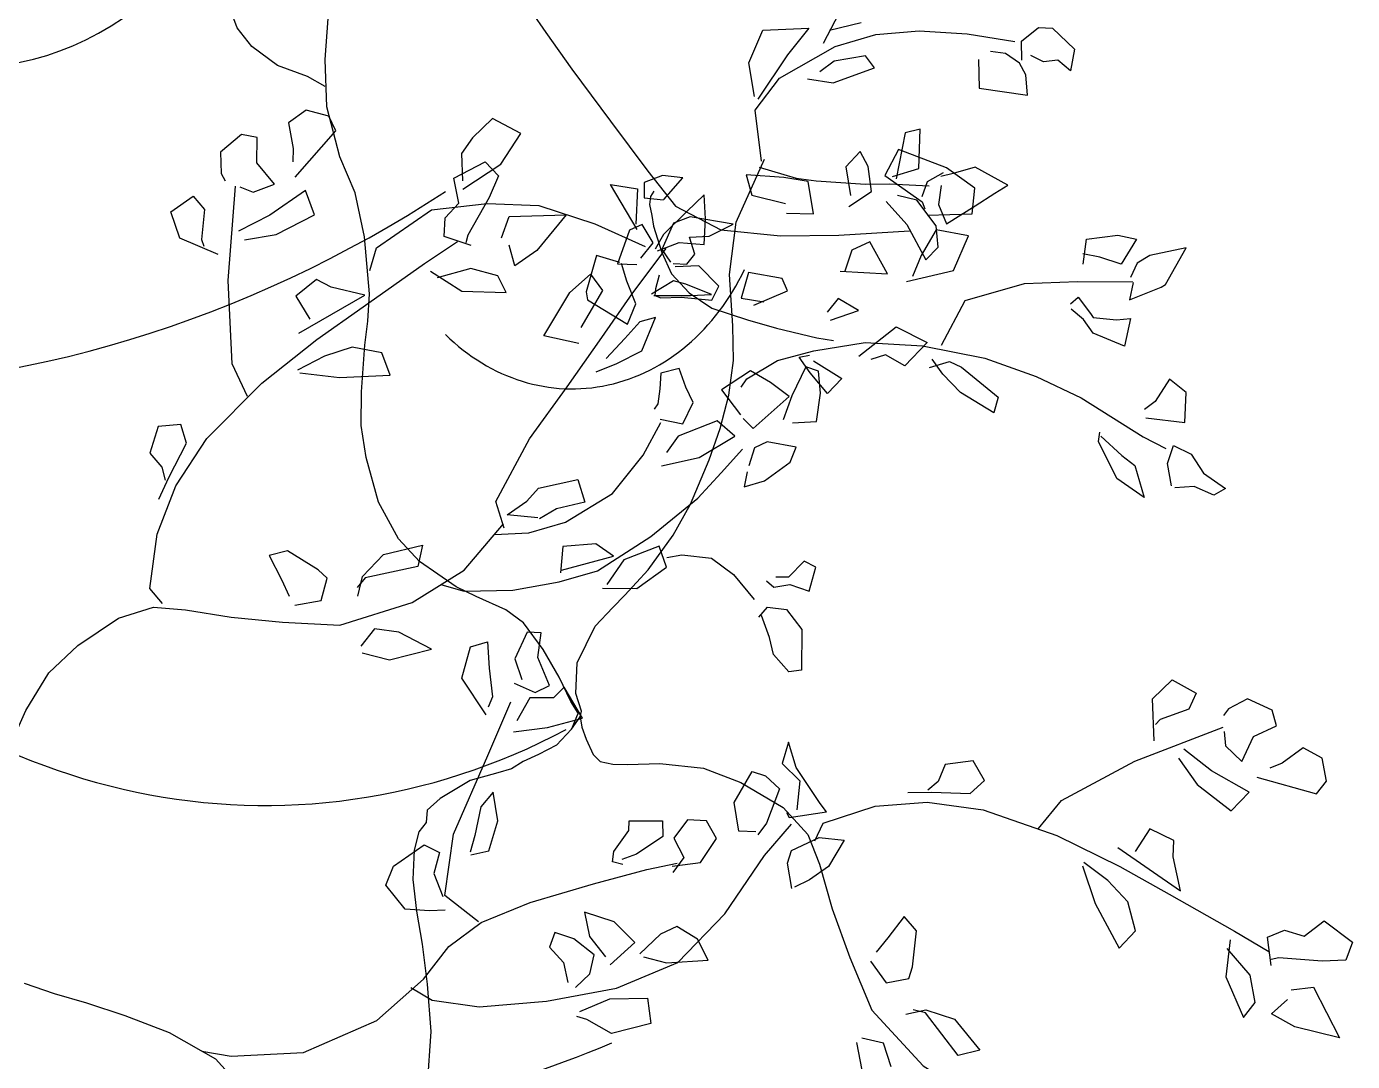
# Model space of a CAD drawing. Header units: millimetres. Extents: x 87938 to 265635, y 330093 to 434310.
# Drawn here: x 237346 to 238816, y 371102 to 372249 of the extents above; entities that cross this region are included whole.
import ezdxf

# ---------------------------------------------------------------- set-up
doc = ezdxf.new("R2010")
doc.units = ezdxf.units.MM

# ---------------------------------------------------------------- blocks, each defined once
blk = doc.blocks.new('A$C02942DF4')
at = {"linetype": 'Continuous'}
for p, q in [((4180.5, 4992.4), (4195.9, 5021.6)), ((4121.4, 4976.7), (4132.5, 5002.5)), ((4132.5, 5002.5), (4168.8, 5004.2)), ((4168.8, 5004.2), (4152, 4983.1)), ((4210.3, 5008.5), (4185.4, 5002.3)), ((4189.9, 4989.6), (4222.1, 4999.1)), ((4222.1, 4999.1), (4256.3, 5002)), ((4256.3, 5002), (4294.4, 4999.8)), ((4294.4, 4999.8), (4332, 4993.6)), ((4337.4, 4993.9), (4350.9, 5004.7)), ((4350.9, 5004.7), (4361.8, 5004.2)), ((4361.8, 5004.2), (4379.4, 4987.7)), ((4145.7, 4964.6), (4189.9, 4989.6)), ((4337.7, 4978.8), (4337.4, 4993.9)), ((4152, 4983.1), (4128.5, 4948)), ((4213.7, 4982.2), (4189, 4978)), ((4220.8, 4972.8), (4213.7, 4982.2)), ((4303.3, 4979.4), (4303.9, 4956.6)), ((4324.7, 4984.1), (4312.8, 4985.8)), ((4335.9, 4976.4), (4324.7, 4984.1)), ((4354.7, 4977.6), (4344.7, 4982.5)), ((4366, 4979), (4354.7, 4977.6)), ((4376.2, 4970.5), (4366, 4979)), ((4379.4, 4987.7), (4376.2, 4970.5)), ((4125.8, 4950.1), (4121.4, 4976.7)), ((4189, 4978), (4177.6, 4969.7)), ((4188.1, 4961), (4220.8, 4972.8)), ((4340.9, 4967.3), (4335.9, 4976.4)), ((4126.3, 4939.3), (4145.7, 4964.6)), ((4167.8, 4964.2), (4188.1, 4961)), ((4342.1, 4951.1), (4340.9, 4967.3)), ((4303.9, 4956.6), (4342.1, 4951.1)), ((3770.7, 4939.2), (3756.9, 4929.2)), ((3788.7, 4934.5), (3770.7, 4939.2)), ((4131.5, 4899), (4126.3, 4939.3)), ((3756.9, 4929.2), (3760.6, 4909)), ((3794.3, 4923), (3788.7, 4934.5)), ((3918.3, 4932.7), (3902.5, 4917.3)), ((3940.9, 4920.9), (3918.3, 4932.7)), ((3719.5, 4920), (3703, 4906.1)), ((3731.9, 4917.6), (3719.5, 4920)), ((3731.7, 4897.6), (3731.9, 4917.6)), ((3762, 4886.2), (3794.3, 4923)), ((3902.5, 4917.3), (3893.7, 4904.9)), ((3925, 4896.4), (3940.9, 4920.9)), ((4245.1, 4921.3), (4238.2, 4884.9)), ((4257.2, 4924.3), (4245.1, 4921.3)), ((4256, 4893.1), (4257.2, 4924.3)), ((3703, 4906.1), (3703.5, 4889.2)), ((3760.6, 4909), (3760.2, 4898.4)), ((3893.7, 4904.9), (3894.7, 4883.4)), ((4209.7, 4906.5), (4198.3, 4894.5)), ((4215.8, 4894.7), (4209.7, 4906.5)), ((4239.9, 4908.1), (4229.1, 4887.5)), ((4277.9, 4893.7), (4239.9, 4908.1)), ((3745.7, 4880.7), (3731.7, 4897.6)), ((3887.8, 4885.3), (3912.5, 4898.3)), ((3895, 4876.8), (3925, 4896.4)), ((3912.5, 4898.3), (3923.2, 4887.4)), ((4198.3, 4894.5), (4201.8, 4871.7)), ((4218.6, 4875), (4215.8, 4894.7)), ((4300.7, 4894.1), (4283.1, 4889.2)), ((4326.6, 4879.9), (4300.7, 4894.1)), ((3703.5, 4889.2), (3706.5, 4883.3)), ((3891.8, 4865.7), (3887.8, 4885.3)), ((3923.2, 4887.4), (3915.8, 4870.2)), ((4052.9, 4887.5), (4038.5, 4882.1)), ((4069.1, 4885.7), (4052.9, 4887.5)), ((4054.2, 4868.6), (4069.1, 4885.7)), ((4149, 4885.9), (4119.3, 4888)), ((4119.3, 4888), (4123.8, 4872)), ((4168.3, 4882.8), (4149, 4885.9)), ((4229.1, 4887.5), (4258.6, 4866.6)), ((4235.2, 4886.7), (4256, 4893.1)), ((4263, 4882.8), (4275.6, 4889.9)), ((4283.1, 4889.2), (4273.4, 4886.7)), ((4300.3, 4877.4), (4277.9, 4893.7)), ((3718.3, 4878.5), (3728.8, 4874.3)), ((3728.8, 4874.3), (3745.7, 4880.7)), ((3770.3, 4875.6), (3742, 4856)), ((3777.3, 4856.3), (3770.3, 4875.6)), ((4032.9, 4844.9), (4011.8, 4880.3)), ((4011.8, 4880.3), (4033.2, 4877)), ((4033.2, 4877), (4031.8, 4849.1)), ((4038.5, 4882.1), (4038.4, 4869.8)), ((4172.6, 4857.3), (4168.3, 4882.8)), ((4200.6, 4863), (4218.6, 4875)), ((4258.7, 4870.8), (4263, 4882.8)), ((4273.7, 4879.5), (4271.6, 4864.5)), ((4298.4, 4857.1), (4300.3, 4877.4)), ((4300.6, 4863.4), (4316.1, 4873.6)), ((4316.1, 4873.6), (4326.6, 4879.9)), ((3663.7, 4858.8), (3681.4, 4871.3)), ((3681.4, 4871.3), (3690.3, 4860.7)), ((3870, 4860.3), (3914.2, 4865.3)), ((3880.8, 4853.9), (3891.8, 4865.7)), ((3915.8, 4870.2), (3898.7, 4840.3)), ((3914.2, 4865.3), (3955.1, 4863.9)), ((3955.1, 4863.9), (3999.4, 4849.2)), ((4038.4, 4869.8), (4053.8, 4868.4)), ((4086.1, 4872.2), (4072.2, 4859.1)), ((4087.2, 4853.2), (4086.1, 4872.2)), ((4123.8, 4872), (4150.4, 4865.4)), ((4230.1, 4866.9), (4246.6, 4848.8)), ((4254.4, 4868.1), (4239.2, 4871.6)), ((4269.7, 4847.6), (4254.4, 4868.1)), ((4258.6, 4866.6), (4260.9, 4861.1)), ((4271.6, 4864.5), (4278, 4849.4)), ((4278, 4849.4), (4300.6, 4863.4)), ((3670.6, 4838), (3663.7, 4858.8)), ((3690.3, 4860.7), (3688, 4836.8)), ((3742, 4856), (3717.1, 4843.5)), ((3746.9, 4840.9), (3777.3, 4856.3)), ((3826.5, 4830.3), (3870, 4860.3)), ((3880, 4839.2), (3880.8, 4853.9)), ((3925.6, 4838.2), (3931.6, 4855.1)), ((3931.6, 4855.1), (3976.6, 4856.3)), ((3976.6, 4856.3), (3953.5, 4828.1)), ((4072.2, 4859.1), (4053.9, 4840.8)), ((4074.8, 4854.8), (4061.6, 4849.9)), ((4109.1, 4849), (4074.8, 4854.8)), ((4085.9, 4832.9), (4087.2, 4853.2)), ((4151.2, 4857.6), (4172.6, 4857.3)), ((4262.9, 4856.1), (4298.4, 4857.1)), ((3999.4, 4849.2), (4039.4, 4831.2)), ((4027, 4844.2), (4017.4, 4817.6)), ((4037, 4848.8), (4027, 4844.2)), ((4045.6, 4834.1), (4037, 4848.8)), ((4061.6, 4849.9), (4052.4, 4828.9)), ((4090, 4839.6), (4109.1, 4849)), ((4246.6, 4848.8), (4261.6, 4820.8)), ((4269.8, 4844.6), (4257.9, 4824.3)), ((4271.3, 4830.8), (4269.7, 4847.6)), ((4295.3, 4839.8), (4269.8, 4844.6)), ((3701, 4825.1), (3670.6, 4838)), ((3688, 4836.8), (3689.8, 4831.5)), ((3721.9, 4836.7), (3746.9, 4840.9)), ((3864.5, 4817.8), (3890.7, 4835.3)), ((3901.5, 4832.2), (3880, 4839.2)), ((3898.7, 4840.3), (3897.2, 4834.1)), ((3936, 4815.9), (3931.5, 4832.3)), ((4035.9, 4822), (4045.6, 4834.1)), ((4053.9, 4840.8), (4047.1, 4829.1)), ((4049.1, 4827.9), (4066.2, 4834.4)), ((4066.2, 4834.4), (4085.9, 4832.9)), ((4074.3, 4838.8), (4090, 4839.6)), ((4078.5, 4825.3), (4074.3, 4838.8)), ((4217.3, 4835.1), (4202.9, 4828.5)), ((4231.1, 4809.8), (4217.3, 4835.1)), ((4283.6, 4812.4), (4295.3, 4839.8)), ((4386.2, 4817.3), (4388.9, 4837.2)), ((4388.9, 4837.2), (4413.7, 4840.4)), ((4413.7, 4840.4), (4428.5, 4837.2)), ((4428.5, 4837.2), (4416.3, 4817.2)), ((3821.2, 4812.2), (3826.5, 4830.3)), ((3953.5, 4828.1), (3936, 4815.9)), ((4000.8, 4824.3), (3992.6, 4795.3)), ((4019.3, 4818.7), (4000.8, 4824.3)), ((4029.5, 4794.5), (4055.9, 4829.7)), ((4052.4, 4828.9), (4059.3, 4819)), ((4072.4, 4817.4), (4078.5, 4825.3)), ((4202.9, 4828.5), (4197.3, 4811.8)), ((4257.9, 4824.3), (4251.1, 4807.5)), ((4261.6, 4820.8), (4271.3, 4830.8)), ((4399.5, 4823), (4386, 4825.6)), ((4416.3, 4817.2), (4399.5, 4823)), ((4439.1, 4824.3), (4428.9, 4818.2)), ((4467.7, 4830.3), (4439.1, 4824.3)), ((4451.3, 4801.2), (4467.7, 4830.3)), ((3815.9, 4783.6), (3864.5, 4817.8)), ((3869.2, 4811.7), (3894.1, 4796)), ((3901.2, 4813.8), (3874.5, 4806.5)), ((3922.5, 4808.1), (3901.2, 4813.8)), ((4017.4, 4817.6), (4032.7, 4817.1)), ((4024.7, 4803.8), (4020.6, 4817.8)), ((4061.4, 4817.9), (4072.4, 4817.4)), ((4081.9, 4816.1), (4063.1, 4815.1)), ((4097.5, 4799.9), (4081.9, 4816.1)), ((4121.2, 4810.7), (4115.2, 4790.3)), ((4147.7, 4806.1), (4121.2, 4810.7)), ((4193.6, 4811.9), (4231.1, 4809.8)), ((4246.4, 4803.5), (4283.6, 4812.4)), ((4428.9, 4818.2), (4423.6, 4806.7)), ((3779, 4805.1), (3762.5, 4791.9)), ((3790.5, 4799.2), (3779, 4805.1)), ((3929.3, 4794.8), (3922.5, 4808.1)), ((3979.5, 4794.8), (3996.1, 4809.4)), ((3996.1, 4809.4), (4005.6, 4796.5)), ((4032, 4785.9), (4024.7, 4803.8)), ((4061.8, 4804.1), (4044.2, 4793.5)), ((4050.5, 4808.6), (4047.6, 4797.8)), ((4071.4, 4801.6), (4061.8, 4804.1)), ((4091.8, 4793.3), (4071.4, 4801.6)), ((4092.2, 4788.7), (4097.5, 4799.9)), ((4152.1, 4796.3), (4147.7, 4806.1)), ((4425.8, 4802.7), (4423, 4789.1)), ((4448.1, 4799.1), (4451.3, 4801.2)), ((3762.5, 4791.9), (3773.7, 4773.9)), ((3764.9, 4762.7), (3817.3, 4792.9)), ((3817.3, 4792.9), (3790.5, 4799.2)), ((3894.1, 4796), (3929.3, 4794.8)), ((3959.1, 4760.5), (3979.5, 4794.8)), ((4005.6, 4796.5), (3988.3, 4767.2)), ((3992.6, 4795.3), (3993.6, 4789.2)), ((3993.6, 4789.2), (4025.4, 4769.8)), ((4004.9, 4759.3), (4029.5, 4794.5)), ((4046.2, 4792.4), (4075.2, 4792.6)), ((4047.6, 4797.8), (4047, 4792.6)), ((4047, 4792.6), (4051.7, 4790.7)), ((4051.7, 4790.7), (4067.7, 4791.3)), ((4067.7, 4791.3), (4092.2, 4788.7)), ((4075.2, 4792.6), (4091.8, 4793.3)), ((4115.2, 4790.3), (4133.3, 4787.5)), ((4125.3, 4784.8), (4152.1, 4796.3)), ((4192.1, 4790.2), (4183.5, 4779.4)), ((4208.2, 4780.7), (4192.1, 4790.2)), ((4376.1, 4786), (4382.2, 4791.2)), ((4382.2, 4791.2), (4392.1, 4778.3)), ((4423, 4789.1), (4448.1, 4799.1)), ((3779.2, 4757.7), (3815.9, 4783.6)), ((4025.4, 4769.8), (4032, 4785.9)), ((4186.2, 4772.9), (4208.2, 4780.7)), ((4386.4, 4773.4), (4376.6, 4781.8)), ((4035, 4771.7), (4023.1, 4758.4)), ((4047.4, 4775.1), (4035, 4771.7)), ((4036.6, 4748.8), (4047.4, 4775.1)), ((4394.1, 4762.6), (4386.4, 4773.4)), ((4392.1, 4778.3), (4394, 4775.2)), ((4394, 4775.2), (4412.7, 4773.2)), ((4412.7, 4773.2), (4423.7, 4774.3)), ((4423.7, 4774.3), (4418.8, 4752.5)), ((3735.6, 4723.2), (3779.2, 4757.7)), ((3986.7, 4754.5), (3959.1, 4760.5)), ((3977.5, 4720.3), (4004.9, 4759.3)), ((4023.1, 4758.4), (4008.4, 4742.7)), ((4208.6, 4744.5), (4238.2, 4767.6)), ((4238.2, 4767.6), (4262.7, 4755.2)), ((4418.8, 4752.5), (4394.1, 4762.6)), ((3807.1, 4751.5), (3785.2, 4744.4)), ((3830.6, 4747), (3807.1, 4751.5)), ((3837.3, 4729.4), (3830.6, 4747)), ((4016.8, 4738.6), (4036.6, 4748.8)), ((4144, 4741), (4173, 4748.7)), ((4173, 4748.7), (4213.6, 4755.2)), ((4213.6, 4755.2), (4258.9, 4752.6)), ((4262.7, 4755.2), (4245, 4736.9)), ((4258.9, 4752.6), (4308.2, 4742.9)), ((3785.2, 4744.4), (3764, 4733.4)), ((4000.4, 4732), (4016.8, 4738.6)), ((4119.8, 4726.4), (4144, 4741)), ((4161.2, 4743.8), (4169.4, 4745.2)), ((4170, 4731.3), (4161.2, 4743.8)), ((4172.6, 4740.7), (4195, 4726.7)), ((4229.7, 4745.5), (4218, 4741.8)), ((4245, 4736.9), (4229.7, 4745.5)), ((4264.5, 4735.5), (4280.4, 4740.2)), ((4275.1, 4730.3), (4266.5, 4742)), ((4280.4, 4740.2), (4289.7, 4735.7)), ((4308.2, 4742.9), (4349, 4728.4)), ((3765.9, 4731.2), (3797.2, 4727.5)), ((3797.2, 4727.5), (3837.3, 4729.4)), ((4051.6, 4731), (4050.9, 4718.6)), ((4066.2, 4734.8), (4051.6, 4731)), ((4071.5, 4719.9), (4066.2, 4734.8)), ((4122.8, 4732.9), (4099.7, 4717.8)), ((4115.3, 4719.8), (4119.8, 4726.4)), ((4138.6, 4723.5), (4122.8, 4732.9)), ((4166.5, 4736), (4155.4, 4713)), ((4176.5, 4732.5), (4166.5, 4736)), ((4183.6, 4715), (4170, 4731.3)), ((4178.2, 4715.3), (4176.5, 4732.5)), ((4195, 4726.7), (4183.6, 4715)), ((4289.1, 4715.6), (4275.1, 4730.3)), ((4289.7, 4735.7), (4318.9, 4712)), ((4349, 4728.4), (4384.7, 4711.5)), ((4454.7, 4726.3), (4443.2, 4708.7)), ((4467.8, 4715.8), (4454.7, 4726.3)), ((3692.2, 4679.3), (3735.6, 4723.2)), ((3947.8, 4679.1), (3977.5, 4720.3)), ((4050.9, 4718.6), (4049.4, 4706.7)), ((4077.4, 4707.8), (4071.5, 4719.9)), ((4099.7, 4717.8), (4114.9, 4698)), ((4153.3, 4712.5), (4138.6, 4723.5)), ((4315.5, 4699.5), (4289.1, 4715.6)), ((4466.6, 4691.9), (4467.8, 4715.8)), ((4049.4, 4706.7), (4046.5, 4702.4)), ((4069, 4691), (4077.4, 4707.8)), ((4124.7, 4687.3), (4153.3, 4712.5)), ((4155.4, 4713), (4148.6, 4694.1)), ((4175, 4692.7), (4178.2, 4715.3)), ((4318.9, 4712), (4315.5, 4699.5)), ((4384.7, 4711.5), (4433.6, 4680.5)), ((4443.2, 4708.7), (4434.7, 4702.3)), ((4051.2, 4694.5), (4069, 4691)), ((4117, 4695), (4124.7, 4687.3)), ((4435.7, 4695.7), (4466.6, 4691.9)), ((3653.6, 4688.9), (3646.9, 4667.7)), ((3671.6, 4690.4), (3653.6, 4688.9)), ((3676, 4675.6), (3671.6, 4690.4)), ((4096.4, 4693.3), (4065.5, 4681)), ((4110.2, 4681.2), (4096.4, 4693.3)), ((4156, 4691.7), (4175, 4692.7)), ((4398.3, 4676.9), (4399.4, 4684.3)), ((3662, 4648.4), (3676, 4675.6)), ((3667.5, 4641.9), (3692.2, 4679.3)), ((3920.9, 4629.3), (3947.8, 4679.1)), ((4065.5, 4681), (4056.3, 4668.1)), ((4082, 4664.3), (4110.2, 4681.2)), ((4136, 4676.6), (4126, 4671.9)), ((4159, 4672.3), (4136, 4676.6)), ((4412.9, 4647.7), (4398.3, 4676.9)), ((4400.2, 4681), (4416.9, 4665.9)), ((4433.6, 4680.5), (4451.6, 4671.4)), ((4453, 4659.4), (4457.8, 4673.7)), ((4457.8, 4673.7), (4471.8, 4666.9)), ((3646.9, 4667.7), (3656.5, 4656.7)), ((4052.2, 4657.5), (4082, 4664.3)), ((4099.6, 4652.1), (4116.5, 4670.8)), ((4126, 4671.9), (4121.5, 4657.7)), ((4154.2, 4660.5), (4159, 4672.3)), ((4416.9, 4665.9), (4427, 4657.9)), ((4471.8, 4666.9), (4481.6, 4651.9)), ((3656.5, 4656.7), (3659.1, 4646.4)), ((4120.2, 4653), (4117.8, 4641.1)), ((4133.7, 4645.7), (4154.2, 4660.5)), ((4427, 4657.9), (4434.6, 4632.6)), ((4456.2, 4641.9), (4453, 4659.4)), ((3654, 4631.3), (3662, 4648.4)), ((3954.8, 4640), (3985.9, 4646.9)), ((3985.9, 4646.9), (3991.5, 4628.8)), ((4081, 4631.9), (4099.6, 4652.1)), ((4117.8, 4641.1), (4133.7, 4645.7)), ((4434.6, 4632.6), (4412.9, 4647.7)), ((4481.6, 4651.9), (4498.8, 4639.8)), ((3652.7, 4603.4), (3667.5, 4641.9)), ((3945.5, 4629.6), (3954.8, 4640)), ((4043.8, 4601.7), (4081, 4631.9)), ((4474, 4641.3), (4458.9, 4640.1)), ((4489.6, 4634.5), (4474, 4641.3)), ((4498.8, 4639.8), (4489.6, 4634.5)), ((3927.5, 4608.3), (3920.9, 4629.3)), ((3929.9, 4618.7), (3945.5, 4629.6)), ((3969, 4623.5), (3955.7, 4615.6)), ((3991.5, 4628.8), (3969, 4623.5)), ((3954.2, 4616.4), (3929.9, 4618.7)), ((3647, 4560.4), (3652.7, 4603.4)), ((4001.6, 4574.5), (4043.8, 4601.7)), ((3755.9, 4590.3), (3741.4, 4586.5)), ((3780.2, 4575.2), (3755.9, 4590.3)), ((3832, 4587.5), (3862.8, 4594.9)), ((3862.8, 4594.9), (3859.2, 4577.8)), ((3974.1, 4593.7), (3972.2, 4573)), ((4000.2, 4595.8), (3974.1, 4593.7)), ((4014.3, 4586.2), (4000.2, 4595.8)), ((4050.3, 4593.9), (4022.3, 4583.1)), ((4056.3, 4577.5), (4050.3, 4593.9)), ((3741.4, 4586.5), (3751.2, 4567.7)), ((3815.5, 4570.1), (3832, 4587.5)), ((3973, 4574.9), (4014.3, 4586.2)), ((4022.3, 4583.1), (4008.9, 4563.6)), ((4056.4, 4585), (4068.4, 4587.2)), ((4068.4, 4587.2), (4091.8, 4584.6)), ((4091.8, 4584.6), (4109.3, 4571.7)), ((4165.1, 4582.1), (4152.8, 4569.5)), ((4174.4, 4577.5), (4165.1, 4582.1)), ((3787.3, 4568.7), (3780.2, 4575.2)), ((3782.7, 4551), (3787.3, 4568.7)), ((3817.6, 4568.9), (3811.3, 4561.2)), ((3811.6, 4554.4), (3815.5, 4570.1)), ((3859.2, 4577.8), (3817.6, 4568.9)), ((3971.2, 4565.8), (4001.6, 4574.5)), ((4032.8, 4560.4), (4056.3, 4577.5)), ((4109.3, 4571.7), (4125.7, 4551.9)), ((4152.8, 4569.5), (4142.9, 4569.4)), ((4169.3, 4558.5), (4174.4, 4577.5)), ((3656.9, 4548.5), (3647, 4560.4)), ((3751.2, 4567.7), (3757.3, 4554.3)), ((3878.2, 4563.3), (3896, 4558.4)), ((3896, 4558.4), (3934.5, 4559.3)), ((3934.5, 4559.3), (3971.2, 4565.8)), ((4005.6, 4560.8), (4032.8, 4560.4)), ((4135.3, 4566.5), (4141.2, 4561.6)), ((4141.2, 4561.6), (4153.9, 4563.7)), ((4153.9, 4563.7), (4169.3, 4558.5)), ((3761.9, 4547.2), (3782.7, 4551)), ((4129.4, 4537.7), (4136.3, 4545.6)), ((4137.8, 4521.6), (4131.5, 4539)), ((4136.3, 4545.6), (4151.2, 4543.8)), ((4151.2, 4543.8), (4163.4, 4528.1)), ((3824.9, 4528.6), (3814, 4514.8)), ((3844.3, 4525.9), (3824.9, 4528.6)), ((4163.4, 4528.1), (4163.1, 4495.7)), ((3870, 4512.4), (3844.3, 4525.9)), ((3901, 4514.3), (3914.3, 4518.3)), ((3914.3, 4518.3), (3915.8, 4497.4)), ((3945.9, 4526), (3936, 4504.7)), ((3956.9, 4525.5), (3945.9, 4526)), ((3954.4, 4505.9), (3956.9, 4525.5)), ((4140.9, 4508.3), (4137.8, 4521.6)), ((3815.2, 4509.5), (3836.8, 4504)), ((3836.8, 4504), (3870, 4512.4)), ((3894.1, 4489.4), (3901, 4514.3)), ((3963.6, 4483.6), (3954.4, 4505.9)), ((4153.2, 4494.5), (4140.9, 4508.3)), ((3915.8, 4497.4), (3918.3, 4474.7)), ((3936, 4504.7), (3941.6, 4488.5)), ((4163.1, 4495.7), (4153.2, 4494.5)), ((3913.3, 4460.4), (3894.1, 4489.4)), ((3935.6, 4485.5), (3952.2, 4478.1)), ((4441, 4473), (4456.7, 4488.1)), ((4456.7, 4488.1), (4475.6, 4477.5)), ((3918.3, 4474.7), (3915, 4466.4)), ((3952.2, 4478.1), (3963.6, 4483.6)), ((3975.1, 4482.4), (3966.7, 4473.8)), ((3989.6, 4457.9), (3975.1, 4482.4)), ((4475.6, 4477.5), (4469.9, 4464.9)), ((3948, 4473.8), (3937.6, 4455.8)), ((3966.7, 4473.8), (3948, 4473.8)), ((4442.4, 4439.9), (4441, 4473)), ((4469.9, 4464.9), (4447.3, 4456.7)), ((4501.3, 4465.3), (4497.3, 4460)), ((4516.4, 4473), (4501.3, 4465.3)), ((4536, 4464.1), (4516.4, 4473)), ((4539.2, 4451.8), (4536, 4464.1)), ((3961.9, 4450.4), (3989.6, 4457.9)), ((4447.3, 4456.7), (4443.4, 4452.8)), ((3935.1, 4447.1), (3961.9, 4450.4)), ((4498, 4447.3), (4498.8, 4436)), ((4511.8, 4423.6), (4521, 4443.4)), ((4521, 4443.4), (4539.2, 4451.8)), ((4152.8, 4438.7), (4147.9, 4422)), ((4158.9, 4418.8), (4152.8, 4438.7)), ((4487.9, 4416.2), (4465.9, 4433.3)), ((4498.8, 4436), (4511.8, 4423.6)), ((4560.5, 4434.3), (4543.8, 4422.2)), ((4575.4, 4426.1), (4560.5, 4434.3)), ((4147.9, 4422), (4161.9, 4408.2)), ((4299, 4424), (4277, 4421)), ((4308.1, 4408.5), (4299, 4424)), ((4461.8, 4426.1), (4476.5, 4405.3)), ((4543.8, 4422.2), (4534.1, 4418.1)), ((4578.9, 4407.8), (4575.4, 4426.1)), ((4109.9, 4391), (4123.9, 4415.6)), ((4123.9, 4415.6), (4134.5, 4412.2)), ((4134.5, 4412.2), (4145.7, 4401.9)), ((4177.8, 4390.3), (4158.9, 4418.8)), ((4277, 4421), (4271.3, 4407.6)), ((4517.8, 4399.1), (4487.9, 4416.2)), ((4523.8, 4411.1), (4570.9, 4397.8)), ((4145.7, 4401.9), (4135.4, 4374.6)), ((4161.9, 4408.2), (4159.5, 4385.2)), ((4271.3, 4407.6), (4263.1, 4400.9)), ((4296.7, 4398.1), (4308.1, 4408.5)), ((4476.5, 4405.3), (4503.4, 4384.4)), ((4570.9, 4397.8), (4578.9, 4407.8)), ((3919, 4399.3), (3909.2, 4387.5)), ((3922.5, 4376.4), (3919, 4399.3)), ((4113.5, 4368.2), (4109.9, 4391)), ((4183, 4383.7), (4177.8, 4390.3)), ((4221.5, 4388.1), (4262.6, 4391.3)), ((4247.3, 4398.9), (4266.1, 4399.1)), ((4262.6, 4391.3), (4307, 4385.1)), ((4266.1, 4399.1), (4296.7, 4398.1)), ((4503.4, 4384.4), (4517.8, 4399.1)), ((3909.2, 4387.5), (3904.5, 4364.9)), ((4151.2, 4383.1), (4153.4, 4379.1)), ((4153.4, 4379.1), (4183, 4383.7)), ((4180.3, 4374.7), (4221.5, 4388.1)), ((4307, 4385.1), (4365.3, 4364.8)), ((3915.4, 4352.8), (3922.5, 4376.4)), ((4026.3, 4368.8), (4026.6, 4376.4)), ((4026.6, 4376.4), (4052.9, 4376.5)), ((4052.9, 4376.5), (4053.4, 4364.2)), ((4072.9, 4377.3), (4061.9, 4362.7)), ((4087.8, 4376.6), (4072.9, 4377.3)), ((4095.9, 4362.6), (4087.8, 4376.6)), ((4135.4, 4374.6), (4128.6, 4365.5)), ((4133.7, 4349.1), (4155.3, 4373.9)), ((4173.7, 4360.6), (4180.3, 4374.7)), ((4438.9, 4370.1), (4427.4, 4352.3)), ((4457.9, 4360.9), (4438.9, 4370.1)), ((3904.5, 4364.9), (3900.8, 4351.8)), ((4014.5, 4352.3), (4026.3, 4368.8)), ((4053.4, 4364.2), (4032.3, 4350)), ((4061.9, 4362.7), (4070, 4347.5)), ((4083.1, 4343.6), (4095.9, 4362.6)), ((4127, 4367.8), (4113.5, 4368.2)), ((4155.2, 4353), (4177.2, 4363.2)), ((4177.2, 4363.2), (4196.9, 4361.1)), ((4196.9, 4361.1), (4184.5, 4340.3)), ((4365.3, 4364.8), (4415.2, 4340.3)), ((4457.6, 4348), (4457.9, 4360.9)), ((3839.9, 4340.5), (3864.3, 4357.5)), ((3864.3, 4357.5), (3876.3, 4351.4)), ((3876.3, 4351.4), (3871.8, 4334.9)), ((3901.2, 4349.6), (3915.4, 4352.8)), ((4013.5, 4344), (4014.5, 4352.3)), ((4032.3, 4350), (4020.7, 4345.9)), ((4102.5, 4302.9), (4133.7, 4349.1)), ((4152, 4343.1), (4155.2, 4353)), ((4413.6, 4355.4), (4463.4, 4321.1)), ((4463.4, 4321.1), (4457.6, 4348)), ((3834, 4325.5), (3839.9, 4340.5)), ((3998.4, 4326.6), (4040.6, 4337.9)), ((4021.7, 4341.9), (4013.5, 4344)), ((4040.6, 4337.9), (4064.6, 4343.1)), ((4060.6, 4340.6), (4083.1, 4343.6)), ((4070, 4347.5), (4061.1, 4335.7)), ((4155.5, 4323), (4152, 4343.1)), ((4184.5, 4340.3), (4169.5, 4329.8)), ((4385.6, 4340.9), (4395.7, 4311)), ((4405.8, 4329.2), (4386.7, 4343.6)), ((4415.2, 4340.3), (4454.4, 4318.4)), ((3871.8, 4334.9), (3879, 4316.7)), ((4169.5, 4329.8), (4157.5, 4323.9)), ((4421.7, 4312.5), (4405.8, 4329.2)), ((3849.2, 4306.5), (3834, 4325.5)), ((3948.3, 4311.8), (3998.4, 4326.6)), ((4454.4, 4318.4), (4506.1, 4289.2)), ((3868.5, 4305.3), (3849.2, 4306.5)), ((3881, 4305.9), (3868.5, 4305.3)), ((3909.3, 4296.1), (3948.3, 4311.8)), ((4395.7, 4311), (4414.7, 4275.7)), ((4427.7, 4289.4), (4421.7, 4312.5)), ((3883.7, 4277), (3909.3, 4296.1)), ((4014.7, 4296.5), (3991.3, 4304.1)), ((3991.3, 4304.1), (3995.3, 4284.9)), ((4031.1, 4280.2), (4014.7, 4296.5)), ((4065.2, 4264.2), (4102.5, 4302.9)), ((4244.4, 4300.7), (4231.6, 4283.8)), ((4254.1, 4289.3), (4244.4, 4300.7)), ((4561.2, 4285.2), (4577.1, 4297.3)), ((4577.1, 4297.3), (4599.5, 4280.5)), ((3967.7, 4288.1), (3963.4, 4276.6)), ((3982.8, 4283.1), (3967.7, 4288.1)), ((3995.3, 4284.9), (4007.8, 4268.8)), ((4051.4, 4286.7), (4035, 4271.2)), ((4064.4, 4292.8), (4051.4, 4286.7)), ((4080.8, 4282.8), (4064.4, 4292.8)), ((4251, 4260.9), (4254.1, 4289.3)), ((4414.7, 4275.7), (4427.7, 4289.4)), ((4506.1, 4289.2), (4533.3, 4273.1)), ((4532.1, 4284.4), (4545.7, 4290)), ((4545.7, 4290), (4561.2, 4285.2)), ((3863.7, 4251), (3883.7, 4277)), ((3963.4, 4276.6), (3974.5, 4264.3)), ((3999, 4270.5), (3982.8, 4283.1)), ((4011.6, 4262.5), (4031.1, 4280.2)), ((4089.3, 4266.2), (4080.8, 4282.8)), ((4231.6, 4283.8), (4222.2, 4272.5)), ((4502.7, 4282.3), (4499.2, 4253.1)), ((4518.4, 4254.3), (4500.3, 4275.3)), ((4535.1, 4262), (4532.1, 4284.4)), ((4599.5, 4280.5), (4594.3, 4266.2)), ((3974.5, 4264.3), (3978.1, 4248.5)), ((3995.5, 4255.3), (3999, 4270.5)), ((4016.6, 4243.9), (4065.2, 4264.2)), ((4038, 4268.8), (4056.1, 4264.1)), ((4056.1, 4264.1), (4089.3, 4266.2)), ((4217.7, 4265.3), (4230.2, 4248.2)), ((4541.2, 4268), (4535, 4266.7)), ((4575.5, 4265.5), (4541.2, 4268)), ((4594.3, 4266.2), (4575.5, 4265.5)), ((3984.1, 4244.5), (3995.5, 4255.3)), ((4248.1, 4251.7), (4251, 4260.9)), ((4522.4, 4232.7), (4518.4, 4254.3)), ((3826.7, 4218.3), (3863.7, 4251)), ((3853.8, 4244.4), (3870.5, 4234.6)), ((3961.2, 4233.6), (4016.6, 4243.9)), ((4230.2, 4248.2), (4248.1, 4251.7)), ((4499.2, 4253.1), (4513.3, 4220.8)), ((4550.9, 4242.8), (4568.7, 4244.7)), ((4568.7, 4244.7), (4589.2, 4204.7)), ((3870.5, 4234.6), (3907.8, 4229.2)), ((3907.8, 4229.2), (3961.2, 4233.6)), ((3987.6, 4225.6), (4011.4, 4235.6)), ((4011.4, 4235.6), (4041.2, 4236.1)), ((4041.2, 4236.1), (4043.9, 4216.1)), ((4513.3, 4220.8), (4522.4, 4232.7)), ((4535.3, 4223.8), (4548.1, 4235)), ((4245.7, 4223.5), (4261.5, 4226.8)), ((4261.4, 4224.4), (4251.6, 4226.8)), ((4287.3, 4190.7), (4261.4, 4224.4)), ((4261.5, 4226.8), (4284.3, 4219.4)), ((4553.8, 4213.3), (4535.3, 4223.8)), ((3768.8, 4193.1), (3826.7, 4218.3)), ((3993.1, 4219.1), (3985.1, 4221.5)), ((4012.7, 4208.1), (3993.1, 4219.1)), ((4043.9, 4216.1), (4012.7, 4208.1)), ((4284.3, 4219.4), (4304.3, 4194.8)), ((4589.2, 4204.7), (4553.8, 4213.3)), ((4206.7, 4201), (4211, 4179.1)), ((4228.1, 4200.5), (4210.9, 4204.4)), ((3688.2, 4194), (3711.3, 4190.1)), ((3711.3, 4190.1), (3768.8, 4193.1)), ((4234, 4181.8), (4228.1, 4200.5)), ((4304.3, 4194.8), (4287.3, 4190.7))]:
    blk.add_line(p, q, dxfattribs=at)
for points in [[(3937.9, 5033.9), (3960.5, 5000.8), (3981.3, 4971.8), (4011.9, 4930.5), (4041.3, 4891), (4063.2, 4863.3), (4099.2, 4844.6), (4146.4, 4839.7), (4192.6, 4840.3), (4248.7, 4843.6)], [(3986.1, 4461.9), (3980.4, 4471), (3971.2, 4490.2), (3958.6, 4512.1), (3943, 4533.2), (3928.8, 4543.5), (3905.5, 4554.1), (3889.5, 4561.8), (3860.5, 4582), (3844, 4599.9), (3828, 4628.9), (3818.2, 4664.1), (3814.4, 4689.6), (3814.7, 4716.1), (3817.2, 4753.1), (3819.5, 4772.3), (3820.9, 4793.9), (3817.1, 4839), (3809.6, 4873.8), (3797.4, 4902.3), (3787.1, 4941.9), (3785.9, 4979.3), (3789.1, 5022.8)], [(3785.8, 4958), (3771.9, 4965.9), (3748.1, 4974.6), (3727.7, 4989.8), (3716.2, 5004.4), (3703.9, 5037.2), (3695.7, 5072.1), (3693.1, 5087.6)], [(3987.7, 4458.8), (3988.9, 4463.4), (3984.5, 4477.4), (3985.4, 4501.6), (3999.8, 4530.7), (4013.8, 4545.4), (4023.2, 4555.1), (4041.6, 4575.2), (4061.4, 4602.7), (4075.2, 4627.3), (4089.9, 4662.3), (4098.7, 4687.1), (4105.5, 4713.7), (4109.2, 4741.1), (4108.6, 4768.6), (4106.2, 4809.1), (4111.3, 4850.5), (4133.9, 4900.6)], [(4129.5, 4894.2), (4158.8, 4885.5), (4174.7, 4883.4), (4213.8, 4880.8), (4232.5, 4880.9), (4264.2, 4879.3)], [(3724.3, 4712.6), (3712.2, 4738.5), (3709.1, 4804.5), (3714.8, 4879.2)], [(4046.1, 4875.2), (4043.4, 4870.9), (4042.7, 4864.7), (4044.6, 4855.9), (4046, 4847.4), (4052.6, 4826.5), (4060.2, 4809.6), (4074.1, 4794.7), (4092.2, 4782.6), (4120.3, 4773.3), (4143.2, 4766.7), (4175.2, 4759.1), (4188.5, 4756.9)], [(4273.9, 4753.2), (4292.7, 4788.6), (4339.8, 4802), (4381.8, 4803.5), (4425.4, 4803.3)], [(3919.9, 4603.2), (3947.1, 4604.7), (3976.2, 4613), (4013.3, 4635.6), (4037.6, 4666.2), (4051.6, 4692)], [(3494.2, 4412.6), (3488.2, 4422.8), (3496.2, 4420.4), (3506.2, 4419.7), (3519.5, 4419.5), (3526.8, 4422.1), (3533.1, 4430.3), (3538.4, 4440.6), (3548.8, 4464), (3567, 4493.7), (3589.9, 4515.4), (3622.1, 4537.1), (3649.8, 4545.7), (3675.2, 4543.7), (3711.4, 4537.7), (3752.1, 4533.9), (3797.4, 4531.5), (3854.7, 4549.3), (3895.8, 4575.1), (3927.1, 4611.7)], [(3907.2, 4296.4), (3880.6, 4317.4), (3887.4, 4365.9), (3914.8, 4428.2), (3932.9, 4470.7)], [(3986.1, 4461.9), (3984.9, 4459), (3981, 4449), (3969.1, 4436.5), (3954.8, 4429), (3942.6, 4423.4), (3933.4, 4417.6), (3922.7, 4414.5), (3900.6, 4408.4), (3877, 4394.2), (3866.6, 4384.9), (3865.8, 4375.1), (3860, 4367.8), (3856.2, 4353.2), (3855.4, 4330), (3858.2, 4304.9), (3862.7, 4278.8), (3866.6, 4247.1), (3869.5, 4209.6), (3866.7, 4167.4)], [(3981, 4449), (3987.7, 4458.8), (3989, 4450.6), (3992.6, 4441.2), (3998.1, 4429.1), (4003.6, 4423.6), (4013.8, 4421.5), (4025.3, 4421.2), (4051, 4421.9), (4085.6, 4418.2), (4115, 4406.9), (4148.5, 4387.2), (4168.2, 4365.8), (4177.3, 4342.1), (4187.4, 4306.8), (4201.5, 4268.4), (4218.9, 4226.5), (4259.6, 4182.5), (4300.6, 4156.5), (4347.1, 4144)], [(4350.9, 4370.5), (4369.1, 4392.5), (4427.2, 4423.7), (4497.2, 4450.7)], [(3547.5, 4247.9), (3571.3, 4239.7), (3596.9, 4232.5), (3627.1, 4222.4), (3662.3, 4208.8), (3699.1, 4188.1), (3721.4, 4163.3), (3744.1, 4130.1), (3764.9, 4101.1), (3795.5, 4059.8), (3824.8, 4020.4), (3846.7, 3992.7), (3882.8, 3974), (3930, 3969), (3976.1, 3969.6), (4032.3, 3973)]]:
    blk.add_lwpolyline(points, dxfattribs=at)
for centre, major_axis, start_param, end_param in [((3503.3, 5259.5), (0, 286.2), 2.290599, 3.716336), ((3368.3, 5957), (0, 1238.5), 2.633532, 3.649653), ((3981.5, 4901.7), (0, 183.1), 2.442314, 4.207405), ((3738.2, 5072.5), (0, 683.8), 2.367639, 3.563695), ((3677.5, 5297.6), (0, 1165.6), 2.855711, 3.486345)]:
    blk.add_ellipse(centre, major_axis=major_axis, ratio=0.85117, start_param=start_param, end_param=end_param)

msp = doc.modelspace()

# ---------------------------------------------------------------- block references
at = {"xscale": 1.4, "yscale": 1.4, "zscale": 1.4}
msp.add_blockref('A$C02942DF4', (232377.2, 365241.3), dxfattribs=at)

doc.saveas('drawing.dxf')
